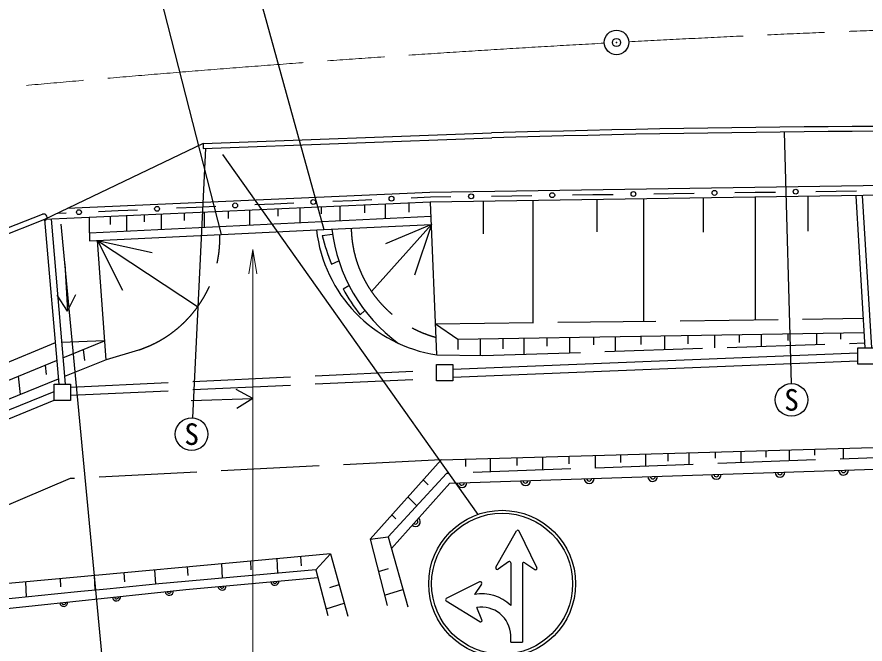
# Model space of a CAD drawing. Units: millimetres, scale not verified. Extents: x 40000 to 680000, y 20000 to 380000.
# Drawn here: x 233010 to 284978, y 264536 to 302931 of the extents above; entities that cross this region are included whole.
import ezdxf
from ezdxf.enums import TextEntityAlignment as Align

# ---------------------------------------------------------------- set-up
doc = ezdxf.new("R2010")
doc.units = ezdxf.units.MM
doc.header["$LTSCALE"] = 1000
doc.header["$PDMODE"] = 32
doc.header["$PDSIZE"] = 500
doc.linetypes.add('CHAIN', pattern=[18.5, 12, -1.5, 3.5, -1.5])
doc.linetypes.add('DASHED', pattern=[7.5, 6, -1.5])
for name, color, linetype, lineweight in [('M-BGD', 7, 'Continuous', 25), ('M-BGD-EXST', 7, 'Continuous', 25), ('M-BMK', 2, 'CHAIN', 13), ('M-BMK-SRVR', 3, 'Continuous', 25), ('M-STR-HTXT', 7, 'Continuous', 13), ('M-STR-STR1', 1, 'Continuous', 25), ('M-STR-STRC', 7, 'Continuous', 25)]:
    doc.layers.add(name, color=color, linetype=linetype, lineweight=lineweight)
doc.styles.add('ＭＳ ゴシック', font='')
doc.styles.get('ＭＳ ゴシック').set_extended_font_data('MS Gothic')

# ---------------------------------------------------------------- blocks, each defined once
blk = doc.blocks.new('open_arrow')
at = {"color": 0, "linetype": 'Continuous', "lineweight": -2}
blk.add_lwpolyline([(7.5, 1.25), (0, 0), (7.5, -1.25)], dxfattribs=at)

msp = doc.modelspace()

# ---------------------------------------------------------------- linework, layer by layer
at = {"layer": 'M-BGD'}
for p, q in [((244430, 295187), (262089, 295833)), ((244430, 295187), (234697, 290531)), ((244424, 294884), (262099, 295534)), ((244430, 295187), (244424, 294884)), ((290549, 292678), (258318, 292190)), ((258318, 292190), (236083, 291194)), ((290550, 292078), (258336, 291591)), ((268298, 292054), (269541, 292071)), ((272027, 292107), (273270, 292125)), ((273270, 292125), (274513, 292143)), ((276999, 292178), (278242, 292196)), ((278242, 292196), (279485, 292214)), ((281971, 292249), (283214, 292267)), ((283214, 292267), (284457, 292285)), ((258336, 291591), (234697, 290531)), ((248777, 291496), (249974, 291548)), ((252368, 291651), (253565, 291703)), ((253565, 291703), (254762, 291755)), ((257156, 291859), (258353, 291911)), ((258353, 291911), (259596, 291929)), ((258732, 282243), (258360, 291591)), ((261583, 291640), (261583, 289655)), ((262082, 291964), (263325, 291982)), ((263325, 291982), (264568, 292000)), ((264625, 291686), (264625, 284216)), ((267055, 292036), (268298, 292054)), ((268550, 291745), (268550, 289777)), ((271409, 291788), (271409, 284305)), ((275060, 291844), (275060, 289746)), ((278254, 291892), (278254, 284394)), ((281479, 291941), (281479, 289807)), ((284409, 291985), (284970, 282671)), ((284809, 291991), (285371, 282671)), ((238005, 291029), (239202, 291080)), ((239202, 291080), (240399, 291132)), ((242793, 291236), (243990, 291288)), ((243990, 291288), (245187, 291340)), ((245970, 290587), (245970, 291036)), ((247270, 290191), (247270, 291094)), ((247580, 291444), (248777, 291496)), ((249013, 290734), (249013, 291173)), ((250372, 290341), (250372, 291234)), ((251671, 290882), (251671, 291292)), ((252824, 290459), (252824, 291343)), ((254330, 290941), (254330, 291411)), ((255600, 290593), (255600, 291468)), ((257048, 290971), (257048, 291533)), ((234697, 290531), (214641, 282629)), ((234697, 290531), (235566, 280443)), ((235097, 290549), (235968, 280443)), ((235512, 290920), (236015, 290942)), ((237462, 289717), (258394, 290728)), ((237462, 289717), (237462, 290655)), ((238732, 290232), (238732, 290712)), ((239737, 289827), (239737, 290757)), ((240830, 290380), (240830, 290806)), ((241864, 289929), (241864, 290852)), ((243282, 290468), (243282, 290916)), ((244493, 290056), (244493, 290970)), ((251818, 289910), (258414, 290229)), ((258414, 290229), (254734, 286125)), ((258414, 290229), (255600, 289037)), ((258414, 290229), (257373, 287117)), ((237462, 289717), (237462, 289216)), ((237462, 289216), (245524, 289606)), ((251722, 289547), (252352, 289639)), ((238467, 281947), (237940, 289239)), ((237940, 289239), (244070, 285207)), ((237940, 289239), (241303, 288506)), ((237940, 289239), (239471, 286201)), ((252278, 287794), (252732, 287998)), ((252991, 286284), (253353, 286497)), ((254031, 284693), (254327, 284956)), ((258656, 284137), (260027, 283208)), ((260027, 283208), (284913, 283621)), ((261392, 283231), (261392, 282190)), ((262775, 283254), (262775, 282610)), ((264080, 283275), (264080, 282279)), ((265483, 283298), (265483, 282768)), ((266867, 283321), (266867, 282371)), ((268330, 283346), (268330, 282847)), ((269674, 283368), (269674, 282464)), ((271236, 283394), (271236, 282867)), ((272699, 283418), (272699, 282565)), ((274125, 283442), (274125, 282923)), ((275748, 283469), (275748, 282666)), ((277269, 283494), (277269, 283004)), ((278608, 283516), (278608, 282760)), ((280250, 283543), (280250, 283125)), ((281994, 283572), (281994, 282873)), ((283480, 283597), (283480, 283203)), ((260027, 283208), (260027, 282564)), ((237072, 282568), (237150, 281896)), ((259712, 281369), (284534, 282367)), ((259712, 280868), (284534, 281867)), ((285534, 281671), (284534, 281671)), ((234741, 281611), (234807, 281036)), ((259712, 281646), (259712, 280646)), ((233086, 280932), (233215, 279816)), ((259712, 280646), (258712, 280646)), ((236290, 280443), (236290, 279443)), ((216524, 272333), (235290, 280007)), ((216651, 271844), (235290, 279467)), ((236290, 279443), (235290, 279443)), ((259011, 275822), (290632, 276712)), ((283642, 276515), (283642, 275868)), ((259543, 274386), (307164, 275956)), ((265220, 275997), (265220, 275196)), ((266822, 276042), (266822, 275579)), ((268444, 276087), (268444, 275314)), ((269986, 276131), (269986, 275660)), ((271527, 276174), (271527, 275426)), ((272886, 276212), (272886, 275741)), ((274184, 276249), (274184, 275523)), ((275786, 276294), (275786, 275924)), ((277368, 276339), (277368, 275639)), ((278909, 276382), (278909, 275985)), ((280329, 276422), (280329, 275747)), ((281891, 276466), (281891, 276107)), ((259011, 275822), (254644, 270957)), ((260494, 275864), (260494, 275397)), ((262015, 275906), (262015, 275079)), ((263638, 275952), (263638, 275458)), ((257900, 274584), (258202, 274281)), ((259543, 274386), (255959, 270392)), ((256969, 273547), (257514, 273002)), ((255981, 272446), (256235, 272192)), ((254644, 270957), (255761, 271101)), ((254644, 270957), (255705, 266898)), ((252225, 270069), (218063, 266914)), ((248935, 269765), (248980, 268876)), ((250391, 269900), (250419, 269333)), ((251316, 269078), (252225, 270069)), ((252225, 270069), (253284, 266242)), ((243446, 269258), (243473, 268738)), ((245548, 269452), (245593, 268574)), ((247323, 269616), (247351, 269074)), ((237740, 268731), (237786, 267833)), ((239566, 268900), (239595, 268341)), ((241445, 269073), (241490, 268192)), ((251316, 269078), (252062, 266283)), ((255163, 268969), (255769, 269160)), ((233524, 268342), (233572, 267408)), ((235661, 268539), (235686, 268036)), ((243365, 267882), (251438, 268619)), ((252184, 268006), (252750, 268171)), ((230377, 266498), (243365, 267882)), ((255542, 267520), (256663, 267875)), ((251951, 266697), (253063, 267039))]:
    msp.add_line(p, q, dxfattribs=at)
at = {"layer": 'M-BGD', "linetype": 'DASHED'}
for p, q in [((258656, 284137), (284861, 284481)), ((235348, 282981), (215835, 274813)), ((238383, 283105), (235747, 282999)), ((235828, 282057), (238383, 283105)), ((240456, 282538), (238467, 281947)), ((216300, 274048), (235441, 281898)), ((238467, 281947), (235927, 280917)), ((236290, 280273), (258712, 281307)), ((235539, 280759), (216320, 272961)), ((236290, 279773), (258712, 280807)), ((296936, 276354), (259340, 274981)), ((259011, 275822), (236269, 274666)), ((255761, 271101), (259340, 274981)), ((236269, 274666), (218063, 266914)), ((255761, 271101), (256960, 266810))]:
    msp.add_line(p, q, dxfattribs=at)
at = {"layer": 'M-BGD'}
for points in [[(131344, 259194), (137163, 260638), (141167, 261853), (150287, 265013), (156840, 267273), (165114, 270031), (171987, 272201), (179176, 274371), (187135, 276678), (194505, 278622), (201926, 280568), (207498, 281700), (214513, 283004), (234584, 290852)], [(284534, 281671), (284534, 282671), (285534, 282671)], [(258712, 280646), (258712, 281646), (259712, 281646)], [(235290, 279443), (235290, 280443), (236290, 280443)]]:
    msp.add_lwpolyline(points, dxfattribs=at)
at = {"layer": 'M-BGD', "linetype": 'DASHED'}
msp.add_lwpolyline([(258732, 282243), (261536, 282195), (284952, 282971)], dxfattribs=at)
at = {"layer": 'M-BGD'}
for centre in [(260839, 291947), (265811, 292018), (270784, 292089), (275756, 292160), (280728, 292232), (251171, 291600), (255959, 291807), (236808, 290977), (241596, 291184), (246383, 291392)]:
    msp.add_circle(centre, 150, dxfattribs=at)
for centre, radius, start, end in [((291074, -725035), 1021279, 88.98112, 91.62632), ((291074, -725035), 1020979, 88.98103, 91.62625), ((234657, 290666), 200, 291.3561, 111.3561), ((260048, 290882), 8739, 186.5305, 261.3377), ((264382, 292593), 13021, 193.5256, 201.6271), ((262303, 291077), 10054, 186.5303, 233.9816), ((264382, 292593), 13021, 208.9796, 217.3503), ((275866, 274924), 300, 181.8874, 1.8874), ((275866, 274924), 150, 181.8874, 1.8874), ((279764, 275053), 300, 181.8874, 1.8874), ((279764, 275053), 150, 181.8874, 1.8874), ((283661, 275181), 300, 181.8874, 1.8874), ((283661, 275181), 150, 181.8874, 1.8874), ((260274, 274411), 300, 181.8874, 1.8874), ((260274, 274411), 150, 181.8874, 1.8874), ((264172, 274539), 300, 181.8874, 1.8874), ((264172, 274539), 150, 181.8874, 1.8874), ((268070, 274667), 300, 181.8874, 1.8874), ((268070, 274667), 150, 181.8874, 1.8874), ((271968, 274796), 300, 181.8874, 1.8874), ((271968, 274796), 150, 181.8874, 1.8874), ((257427, 272028), 300, 228.1076, 48.1076), ((257427, 272028), 150, 228.1076, 48.1076), ((338379, -750945), 1023732, 94.87863, 100.63337), ((248812, 268379), 250, 185.2186, 5.2186), ((248812, 268379), 125, 185.2186, 5.2186), ((242341, 267773), 250, 186.0838, 6.0838), ((242341, 267773), 125, 186.0838, 6.0838), ((245576, 268084), 250, 185.2186, 5.2186), ((245576, 268084), 125, 185.2186, 5.2186), ((239109, 267428), 250, 186.0838, 6.0838), ((239109, 267428), 125, 186.0838, 6.0838), ((235877, 267084), 250, 186.0838, 6.0838), ((235877, 267084), 125, 186.0838, 6.0838)]:
    msp.add_arc(centre, radius, start, end, dxfattribs=at)
at = {"layer": 'M-BGD', "linetype": 'DASHED'}
for centre, radius, start, end in [((260556, 290126), 7065, 181.1006, 254.6781), ((238208, 289417), 7237, 288.0958, 1.46)]:
    msp.add_arc(centre, radius, start, end, dxfattribs=at)
at = {"layer": 'M-BGD-EXST'}
for p, q in [((280022, 295885), (280446, 280484)), ((244571, 294890), (243762, 278385)), ((235945, 287813), (236097, 284919)), ((236097, 284919), (235468, 285888)), ((236097, 284919), (236621, 285948)), ((247468, 279578), (246448, 280120)), ((243677, 279443), (247468, 279578)), ((247468, 279578), (246489, 278966))]:
    msp.add_line(p, q, dxfattribs=at)
for centre in [(280473, 279485), (243713, 277387)]:
    msp.add_circle(centre, 1000, dxfattribs=at)
at = {"layer": 'M-BMK'}
for start, end in [(87.46816, 93.09202), (93.17679, 98.76923)]:
    msp.add_arc((325187, -710993), 1013880, start, end, dxfattribs=at)
at = {"layer": 'M-BMK-SRVR'}
msp.add_circle((269749, 301371), 750, dxfattribs=at)
msp.add_point((269749, 301371), dxfattribs=at)
at = {"layer": 'M-STR-HTXT'}
msp.add_lwpolyline([(247463, 288694), (247463, 212659), (290912, 212659)], dxfattribs=at)
at = {"layer": 'M-STR-STR1'}
for p, q in [((241114, 306801), (245524, 289606)), ((247176, 306698), (251818, 289910)), ((245524, 289606), (251818, 289910))]:
    msp.add_line(p, q, dxfattribs=at)
at = {"layer": 'M-STR-STRC'}
for p, q in [((245596, 294513), (261251, 272472)), ((235697, 290249), (238272, 263055)), ((262364, 269236), (263625, 271458)), ((264875, 269214), (263784, 271453)), ((263121, 269574), (262495, 269118)), ((263264, 269501), (263264, 266902)), ((263984, 269439), (263984, 264644)), ((264124, 269514), (264744, 269100)), ((261362, 268341), (259320, 267320)), ((261477, 268210), (261053, 267578)), ((261373, 265904), (259314, 267163)), ((261503, 266016), (261185, 266776)), ((263264, 264644), (263264, 265077)), ((263264, 264644), (263984, 264644))]:
    msp.add_line(p, q, dxfattribs=at)
for radius in [4500, 4320]:
    msp.add_circle((262739, 268225), radius, dxfattribs=at)
for centre, radius, start, end in [((263703, 271414), 90, 25.9744, 150.4222), ((262442, 269191), 90, 150.4222, 306.0274), ((263174, 269501), 90, 0, 126.0274), ((264074, 269439), 90, 56.3099, 180), ((264794, 269175), 90, 236.3099, 25.9744), ((261402, 268260), 90, 326.1662, 116.565), ((259360, 267240), 90, 116.565, 238.5704), ((261476, 265010), 2603, 46.6125, 99.3508), ((261476, 265010), 1789, 2.1429, 99.3508), ((261420, 265981), 90, 238.5704, 22.7157)]:
    msp.add_arc(centre, radius, start, end, dxfattribs=at)

# ---------------------------------------------------------------- block references
at = {"layer": 'M-STR-HTXT', "xscale": 200, "yscale": 200, "rotation": 270}
msp.add_blockref('open_arrow', (247463, 288694), dxfattribs=at)

# ---------------------------------------------------------------- texts
at = {"layer": 'M-BGD-EXST', "style": 'ＭＳ ゴシック'}
for p in [(280473, 279485), (243713, 277387)]:
    msp.add_text('S', height=1320, dxfattribs=at).set_placement(p, align=Align.MIDDLE_CENTER)

doc.saveas('drawing.dxf')
